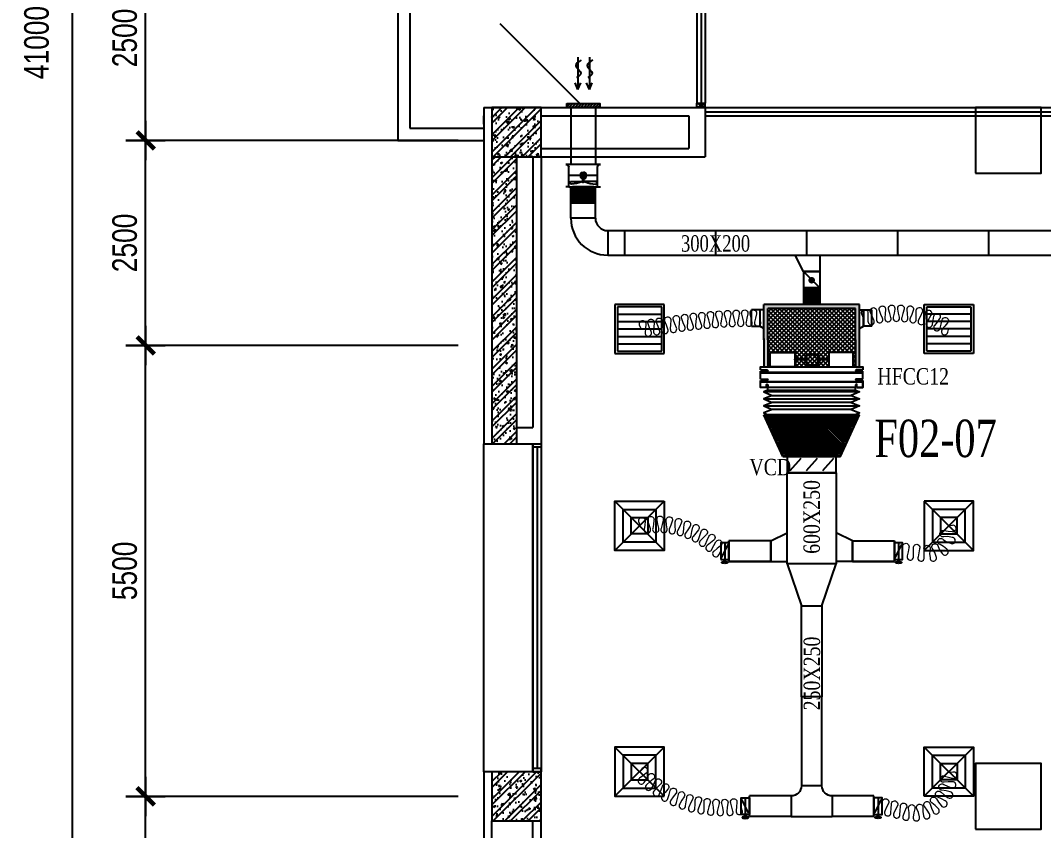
# Model space of a CAD drawing. Header units: metres. Extents: x 352651 to 1421851, y -87441 to -24441.
# Drawn here: x 452927 to 465407, y -65277 to -55397 of the extents above; entities that cross this region are included whole.
import ezdxf
from ezdxf.enums import TextEntityAlignment as Align

# ---------------------------------------------------------------- set-up
doc = ezdxf.new("R2010")
doc.units = ezdxf.units.M
doc.header["$LTSCALE"] = 300
doc.header["$MEASUREMENT"] = 0
doc.header["$PDMODE"] = 2
doc.layers.get('0').update_dxf_attribs({"linetype": 'CONTINUOUS'})
doc.layers.get('Defpoints').update_dxf_attribs({"linetype": 'CONTINUOUS'})
for name, color, linetype in [('100', 2, 'CONTINUOUS'), ('bat noi mem', 4, 'CONTINUOUS'), ('CUA', 8, 'CONTINUOUS'), ('CUAGIO', 2, 'CONTINUOUS'), ('DIM', 1, 'CONTINUOUS'), ('HATCH', 145, 'CONTINUOUS'), ('KT', 1, 'CONTINUOUS'), ('NOITHAT', 145, 'CONTINUOUS'), ('THAY', 9, 'CONTINUOUS'), ('thiet bi', 11, 'CONTINUOUS'), ('TUONG', 7, 'CONTINUOUS'), ('vach', 6, 'CONTINUOUS')]:
    doc.layers.add(name, color=color, linetype=linetype)
doc.layers.add('noi mem', color=5, linetype='BATTING', lineweight=0)
doc.styles.add('CHUKICHTHUOC', font='vnshx.shx', dxfattribs={"width": 0.8, "height": 300, "bigfont": '@extfont2.shx'})
doc.styles.add('PHU', font='vntimeh.shx', dxfattribs={"width": 0.8})
doc.styles.add('ROMANS', font='romans.shx', dxfattribs={"width": 0.75, "bigfont": 'romancvn.shx'})
doc.linetypes.add('BATTING', pattern='A,0.0001,-0.1,[134,ltypeshp.shx,S=0.1,R=0,X=-0.1,Y=0],-0.2,[134,ltypeshp.shx,S=0.1,R=180,X=0.1,Y=0],-0.1', length=0.4001)
doc.dimstyles.new('150', dxfattribs={"dimscale": 150, "dimtxt": 2, "dimasz": 0.1, "dimexe": 1, "dimexo": 0, "dimgap": 0.7, "dimtad": 1, "dimdec": 0, "dimzin": 0, "dimdsep": 46, "dimtxsty": 'CHUKICHTHUOC', "dimblk": 'ARR', "dimcen": 0, "dimdle": 1, "dimclrd": 3, "dimclre": 3, "dimclrt": 3, "dimadec": 0, "dimazin": 0, "dimtfac": 1, "dimtdec": 0, "dimtix": 1, "dimtmove": 2, "dimatfit": 3, "dimldrblk": 'ARR', "dimfxl": 1, "dimtolj": 1, "dimtzin": 0, "dimarcsym": 0})
pattern_1 = [(0, (1391.959, 225070.101), (6.25, -12.5), [0, -12.5])]

# ---------------------------------------------------------------- blocks, each defined once
blk = doc.blocks.new('SAD')
at = {"layer": 'CUAGIO', "color": 8}
for p, q in [((-300, -300), (300, 300)), ((300, -300), (-300, 300))]:
    blk.add_line(p, q, dxfattribs=at)
at = {"layer": 'CUAGIO'}
blk.add_lwpolyline([(300, -300), (300, 300), (-300, 300), (-300, -300)], close=True, dxfattribs=at)
at = {"layer": 'CUAGIO', "color": 8}
for points in [[(200, -200), (200, 200), (-200, 200), (-200, -200)], [(100, -100), (100, 100), (-100, 100), (-100, -100)]]:
    blk.add_lwpolyline(points, close=True, dxfattribs=at)
blk = doc.blocks.new('SAG')
at = {"layer": 'CUAGIO'}
for p, q in [((-300, 300), (-300, -300)), ((300, 300), (-300, 300)), ((300, -300), (300, 300)), ((-300, -300), (300, -300))]:
    blk.add_line(p, q, dxfattribs=at)
at = {"layer": 'CUAGIO', "color": 8}
for p, q in [((-270, 270), (-270, -270)), ((270, 270), (-270, 270)), ((-180, -270), (-180, 270)), ((-90, -270), (-90, 270)), ((0, -270), (0, 270)), ((90, -270), (90, 270)), ((180, -270), (180, 270)), ((270, -270), (270, 270)), ((-270, -270), (270, -270))]:
    blk.add_line(p, q, dxfattribs=at)
blk = doc.blocks.new('ARR')
at = {"color": 1}
for p, q in [((0, -16), (0, 16)), ((-16, 0), (16, 0))]:
    blk.add_line(p, q, dxfattribs=at)
at = {"color": 3, "const_width": 3.6}
blk.add_lwpolyline([(-7.07, -7.07), (7.07, 7.07)], dxfattribs=at)
blk = doc.blocks.new('*D16')
at = {"layer": 'Defpoints', "color": 0, "ltscale": 1.5, "transparency": 16777216}
for p in [(454454, -64860), (458265, -64860), (458265, -72860)]:
    blk.add_point(p, dxfattribs=at)
at = {"layer": 'DIM', "color": 3, "lineweight": -2, "ltscale": 1.5, "transparency": 16777216}
for p, q in [((458265, -64860), (454304, -64860)), ((454454, -72845), (454454, -64875)), ((458265, -72860), (454304, -72860))]:
    blk.add_line(p, q, dxfattribs=at)
at = {"layer": 'DIM', "color": 3, "lineweight": -2, "ltscale": 1.5, "transparency": 16777216, "xscale": 15, "yscale": 15, "zscale": 15}
for p, rotation in [((454454, -64860), 90), ((454454, -72860), 270)]:
    blk.add_blockref('ARR', p, dxfattribs=dict(at, rotation=rotation))
at = {"layer": 'DIM', "color": 3, "ltscale": 1.5, "transparency": 16777216, "insert": (454199, -68860), "char_height": 300, "attachment_point": 5, "rotation": 90, "style": 'CHUKICHTHUOC'}
blk.add_mtext('\\A1;8000', dxfattribs=at)
blk = doc.blocks.new('*D18')
at = {"layer": 'Defpoints', "color": 0, "ltscale": 1.5, "transparency": 16777216}
for p in [(453561, -34860), (458265, -34860), (458265, -75860)]:
    blk.add_point(p, dxfattribs=at)
at = {"layer": 'DIM', "color": 3, "lineweight": -2, "ltscale": 1.5, "transparency": 16777216}
for p, q in [((458265, -34860), (453411, -34860)), ((453561, -75845), (453561, -34875)), ((458265, -75860), (453411, -75860))]:
    blk.add_line(p, q, dxfattribs=at)
at = {"layer": 'DIM', "color": 3, "lineweight": -2, "ltscale": 1.5, "transparency": 16777216, "xscale": 15, "yscale": 15, "zscale": 15}
for p, rotation in [((453561, -34860), 90), ((453561, -75860), 270)]:
    blk.add_blockref('ARR', p, dxfattribs=dict(at, rotation=rotation))
at = {"layer": 'DIM', "color": 3, "ltscale": 1.5, "transparency": 16777216, "insert": (453124, -55666), "char_height": 300, "attachment_point": 5, "rotation": 90, "style": 'CHUKICHTHUOC'}
blk.add_mtext('\\A1;41000', dxfattribs=at)
blk = doc.blocks.new('*D30')
at = {"layer": 'Defpoints', "color": 0, "ltscale": 1.5, "transparency": 16777216}
for p in [(454454, -54360), (458265, -54360), (458265, -56860)]:
    blk.add_point(p, dxfattribs=at)
at = {"layer": 'DIM', "color": 3, "lineweight": -2, "ltscale": 1.5, "transparency": 16777216}
for p, q in [((458265, -54360), (454304, -54360)), ((454454, -56845), (454454, -54375)), ((458265, -56860), (454304, -56860))]:
    blk.add_line(p, q, dxfattribs=at)
at = {"layer": 'DIM', "color": 3, "lineweight": -2, "ltscale": 1.5, "transparency": 16777216, "xscale": 15, "yscale": 15, "zscale": 15}
for p, rotation in [((454454, -54360), 90), ((454454, -56860), 270)]:
    blk.add_blockref('ARR', p, dxfattribs=dict(at, rotation=rotation))
at = {"layer": 'DIM', "color": 3, "ltscale": 1.5, "transparency": 16777216, "insert": (454199, -55610), "char_height": 300, "attachment_point": 5, "rotation": 90, "style": 'CHUKICHTHUOC'}
blk.add_mtext('\\A1;2500', dxfattribs=at)
blk = doc.blocks.new('*D34')
at = {"layer": 'Defpoints', "color": 0, "ltscale": 1.5, "transparency": 16777216}
for p in [(454454, -59360), (458265, -59360), (458265, -64860)]:
    blk.add_point(p, dxfattribs=at)
at = {"layer": 'DIM', "color": 3, "lineweight": -2, "ltscale": 1.5, "transparency": 16777216}
for p, q in [((458265, -59360), (454304, -59360)), ((454454, -64845), (454454, -59375)), ((458265, -64860), (454304, -64860))]:
    blk.add_line(p, q, dxfattribs=at)
at = {"layer": 'DIM', "color": 3, "lineweight": -2, "ltscale": 1.5, "transparency": 16777216, "xscale": 15, "yscale": 15, "zscale": 15}
for p, rotation in [((454454, -59360), 90), ((454454, -64860), 270)]:
    blk.add_blockref('ARR', p, dxfattribs=dict(at, rotation=rotation))
at = {"layer": 'DIM', "color": 3, "ltscale": 1.5, "transparency": 16777216, "insert": (454199, -62110), "char_height": 300, "attachment_point": 5, "rotation": 90, "style": 'CHUKICHTHUOC'}
blk.add_mtext('\\A1;5500', dxfattribs=at)
blk = doc.blocks.new('*D35')
at = {"layer": 'Defpoints', "color": 0, "ltscale": 1.5, "transparency": 16777216}
for p in [(454454, -56860), (458265, -56860), (458265, -59360)]:
    blk.add_point(p, dxfattribs=at)
at = {"layer": 'DIM', "color": 3, "lineweight": -2, "ltscale": 1.5, "transparency": 16777216}
for p, q in [((458265, -56860), (454304, -56860)), ((454454, -59345), (454454, -56875)), ((458265, -59360), (454304, -59360))]:
    blk.add_line(p, q, dxfattribs=at)
at = {"layer": 'DIM', "color": 3, "lineweight": -2, "ltscale": 1.5, "transparency": 16777216, "xscale": 15, "yscale": 15, "zscale": 15}
for p, rotation in [((454454, -56860), 90), ((454454, -59360), 270)]:
    blk.add_blockref('ARR', p, dxfattribs=dict(at, rotation=rotation))
at = {"layer": 'DIM', "color": 3, "ltscale": 1.5, "transparency": 16777216, "insert": (454199, -58110), "char_height": 300, "attachment_point": 5, "rotation": 90, "style": 'CHUKICHTHUOC'}
blk.add_mtext('\\A1;2500', dxfattribs=at)
blk = doc.blocks.new('cot1')
at = {"layer": 'vach'}
blk.add_lwpolyline([(-400, -400), (400, -400), (400, 400), (-400, 400)], close=True, dxfattribs=at)
blk = doc.blocks.new('Quat thong gio 2')
at = {"layer": 'CUAGIO', "color": 2}
for p, q in [((604439, -54339), (604439, -54304)), ((604439, -54689), (604439, -54339)), ((604439, -54339), (604676, -54339)), ((604504, -54352), (604504, -54499)), ((604574, -54339), (604574, -54478)), ((604576, -54339), (604576, -54478)), ((604711, -54304), (604711, -54724)), ((604711, -54304), (604711, -54304)), ((604493, -54499), (604493, -54511)), ((604493, -54499), (604512, -54499)), ((604493, -54523), (604493, -54511)), ((604493, -54523), (604512, -54523)), ((604504, -54486), (604497, -54486)), ((604504, -54536), (604497, -54536)), ((604500, -54486), (604500, -54499)), ((604500, -54536), (604500, -54523)), ((604504, -54670), (604504, -54523)), ((604512, -54499), (604512, -54511)), ((604512, -54506), (604535, -54506)), ((604512, -54523), (604512, -54511)), ((604512, -54516), (604535, -54516)), ((604535, -54494), (604551, -54479)), ((604535, -54494), (604535, -54511)), ((604535, -54528), (604535, -54511)), ((604535, -54528), (604551, -54543)), ((604551, -54479), (604551, -54511)), ((604551, -54479), (604598, -54479)), ((604551, -54543), (604551, -54511)), ((604575, -54543), (604575, -54479)), ((604598, -54479), (604598, -54543)), ((604613, -54494), (604613, -54511)), ((604613, -54528), (604613, -54511)), ((604551, -54543), (604598, -54543)), ((604574, -54543), (604574, -54689)), ((604576, -54543), (604576, -54689)), ((604439, -54689), (604676, -54689)), ((604439, -54689), (604439, -54724)), ((604711, -54724), (604711, -54724))]:
    blk.add_line(p, q, dxfattribs=at)
at = {"layer": 'CUAGIO', "color": 2, "const_width": 1}
for points in [[(604439, -54304), (604439, -54339)], [(604439, -54724), (604439, -54689)]]:
    blk.add_lwpolyline(points, dxfattribs=at)
for points in [[(604711, -54304), (604711, -54304, -0.414214), (604676, -54339), (604439, -54339)], [(604711, -54724), (604711, -54724, 0.414214), (604676, -54689), (604439, -54689)]]:
    blk.add_lwpolyline(points, format="xyb", dxfattribs=at)
at = {"layer": 'CUAGIO', "color": 2}
for points in [[(604497, -54486, -0.067078), (604469, -54367, -0.673836), (604504, -54352)], [(604497, -54536, 0.067078), (604469, -54655, 0.673836), (604504, -54670)]]:
    blk.add_lwpolyline(points, format="xyb", dxfattribs=at)
for centre, radius, start, end in [((604676, -54304), 35, 270, 0), ((604575, -54478), 1.5, 213.5573, 326.4427), ((604598, -54494), 15, 0, 90), ((604598, -54528), 15, 270, 0), ((604575, -54544), 1.5, 33.5573, 146.4427), ((604676, -54724), 35, 0, 90)]:
    blk.add_arc(centre, radius, start, end, dxfattribs=at)
blk = doc.blocks.new('1-van gio D200')
at = {"layer": 'CUAGIO'}
h = blk.add_hatch(dxfattribs=at)
h.set_pattern_fill('ANSI31', color=256, scale=100, style=0)
edge = h.paths.add_edge_path()
edge.add_ellipse((486127, -58494), major_axis=(-38.1, 0), ratio=0.310482, start_angle=0, end_angle=360, ccw=False)
for p, q in [((486167, -58437), (486087, -58277)), ((486127, -58257), (486127, -58494))]:
    blk.add_line(p, q, dxfattribs=at)
at = {"layer": 'CUAGIO', "const_width": 3}
for points in [[(486127, -58457), (486177, -58457), (486177, -58257), (486077, -58257), (486077, -58457), (486127, -58457)], [(486167, -58437), (486087, -58277)], [(486127, -58257), (486127, -58494)]]:
    blk.add_lwpolyline(points, dxfattribs=at)
at = {"layer": 'CUAGIO'}
blk.add_lwpolyline([(486177, -58457), (486077, -58457), (486077, -58257), (486177, -58257)], close=True, dxfattribs=at)
at = {"layer": 'CUAGIO', "const_width": 5.35}
blk.add_lwpolyline([(486131, -58357, -1), (486123, -58357, -1)], format="xyb", close=True, dxfattribs=at)
at = {"layer": 'CUAGIO', "extrusion": (0, 0, -1)}
blk.add_ellipse((486127, -58494), major_axis=(-38.1, 0), ratio=0.310482, start_param=-1.570796, end_param=4.712389, dxfattribs=at)
blk = doc.blocks.new('bac noi mem')
at = {"layer": 'bat noi mem'}
for p, q in [((493887, -64673), (493867, -64693)), ((494067, -64693), (493867, -64693)), ((493867, -64693), (493887, -64713)), ((493887, -64713), (493867, -64733)), ((494067, -64733), (493867, -64733)), ((493867, -64733), (493887, -64753)), ((493887, -64753), (493867, -64773)), ((494047, -64673), (493887, -64673)), ((494047, -64713), (493887, -64713)), ((494047, -64753), (493887, -64753)), ((494047, -64673), (494067, -64693)), ((494067, -64693), (494047, -64713)), ((494047, -64713), (494067, -64733)), ((494067, -64733), (494047, -64753)), ((494047, -64753), (494067, -64773)), ((494067, -64773), (493867, -64773)), ((493867, -64773), (493887, -64793)), ((493887, -64793), (493867, -64813)), ((494067, -64813), (493867, -64813)), ((493867, -64813), (493887, -64833)), ((493887, -64833), (493867, -64853)), ((494067, -64853), (493867, -64853)), ((493867, -64853), (493887, -64873)), ((494047, -64793), (493887, -64793)), ((494047, -64833), (493887, -64833)), ((494047, -64873), (493887, -64873)), ((494067, -64773), (494047, -64793)), ((494047, -64793), (494067, -64813)), ((494067, -64813), (494047, -64833)), ((494047, -64833), (494067, -64853)), ((494067, -64853), (494047, -64873))]:
    blk.add_line(p, q, dxfattribs=at)

msp = doc.modelspace()

# ---------------------------------------------------------------- hatches: boundary and pattern name
at = {"layer": 'CUAGIO'}
h = msp.add_hatch(dxfattribs=at)
h.set_pattern_fill('ANSI31', color=256, scale=200, style=0)
h.set_pattern_definition([(45, (-24572.43, -384.07), (-17.6776695, 17.6776695), [])])
h.paths.add_polyline_path([(459592.4, -56409.6), (459592.4, -56459.6), (459992.4, -56459.6), (459992.4, -56409.6)])
h = msp.add_hatch(dxfattribs=at)
h.set_pattern_fill('DOTS', color=2, scale=200, style=0)
h.set_pattern_definition([(0, (-88515.349, -116345.01), (6.25, -12.5), [0, -12.5])])
h.paths.add_polyline_path([(463161.9, -59619.5), (463111.9, -59619.5), (463111.9, -58909.5), (462044.9, -58909.5), (462044.9, -59292.2), (462044.9, -59619.5), (461994.9, -59619.5), (461994.9, -59277.2), (461994.9, -58859.5), (463161.9, -58859.5)])
at = {"layer": 'CUAGIO', "ltscale": 1.5}
h = msp.add_hatch(dxfattribs=at)
h.set_pattern_fill('ANSI37', color=9, scale=300, angle=180, style=0)
h.set_pattern_definition([(225, (924556.85, -105769.165), (26.5165043, -26.5165043), []), (315, (924556.85, -105769.165), (26.5165043, 26.5165043), [])])
h.paths.add_polyline_path([(462044.9, -58909.5), (462044.9, -59619.5), (462071, -59619.5), (462071, -59444.5), (462371, -59444.5), (462371, -59527.5), (462476.2, -59527.5), (462476.2, -59511.8), (462486.8, -59511.8), (462486.8, -59552.2), (462476.2, -59552.2), (462476.2, -59536.6), (462371, -59536.6), (462371, -59619.5), (462499.9, -59619.5), (462499.9, -59597.4, 0.3246808), (462503.1, -59595.1), (462503.1, -59593, -0.5097977), (462499.9, -59597.4), (462499.9, -59619.5), (462642.6, -59619.5), (462642.6, -59597.4, -0.5097977), (462639.3, -59593), (462639.3, -59471.1, -1), (462645.8, -59469, 0.7258824), (462639.3, -59469), (462639.3, -59595.1, 0.3246808), (462642.6, -59597.4), (462642.6, -59619.5), (462785.9, -59619.5), (462785.9, -59536.6), (462666.2, -59536.6), (462666.2, -59552.2), (462655.7, -59552.2), (462655.7, -59511.8), (462666.2, -59511.8), (462666.2, -59527.5), (462785.9, -59527.5), (462785.9, -59444.5), (463085.9, -59444.5), (463085.9, -59619.5), (463111.9, -59619.5), (463111.9, -59277.2), (463111.9, -58909.5)])
at = {"layer": 'CUAGIO'}
h = msp.add_hatch(dxfattribs=at)
h.set_pattern_fill('DOTS', color=256, scale=200, style=0)
h.set_pattern_definition(pattern_1)
h.paths.add_polyline_path([(462044.9, -60205), (461994.9, -60205), (462228.4, -60715), (462278.4, -60715)])
h = msp.add_hatch(dxfattribs=at)
h.set_pattern_fill('ANSI31', color=256, scale=150, style=0)
h.set_pattern_definition([(315, (-178200, -123719.1), (-13.25825215, -13.25825215), [])])
h.paths.add_polyline_path([(462878.4, -60715), (462278.4, -60715), (462044.9, -60205), (463111.9, -60205)])
h = msp.add_hatch(dxfattribs=at)
h.set_pattern_fill('DOTS', color=256, scale=200, style=0)
h.set_pattern_definition(pattern_1)
h.paths.add_polyline_path([(462878.4, -60715), (462928.4, -60715), (463161.9, -60205), (463111.9, -60205)])
at = {"layer": 'HATCH', "linetype": 'Continuous'}
h = msp.add_hatch(dxfattribs=at)
h.set_pattern_fill('AR-CONC,_O', color=256, scale=30)
h.set_pattern_definition([(50, (-93316.57, -347750.56), (215.178055, -18.82564), [22.5, -247.5]), (355, (-93316.57, -347750.56), (-41.6254, 225.65764), [18, -198]), (100.4514, (-93298.64, -347752.12), (173.552815, 206.83186), [19.12206, -210.34263]), (46.1842, (-93316.57, -347690.56), (320.17231, -49.6557), [33.75, -371.25]), (96.6356, (-93289.9, -347694.7), (280.39881, 292.23536), [28.68309, -315.5139]), (351.1842, (-93316.57, -347690.56), (280.39858, 292.23558), [27, -297]), (21, (-93286.57, -347705.56), (179.072116, -120.785667), [22.5, -247.5]), (326, (-93286.57, -347705.56), (72.9946, 217.54501), [18, -198]), (71.4514, (-93271.65, -347715.62), (252.06679, 96.75915), [19.12206, -210.34263]), (37.5, (-93316.575, -347750.556), (3.647957, 99.868156), [0, -195.6, 0, -201, 0, -198.75]), (7.5, (-93316.57, -347750.56), (78.920861, 118.323514), [0, -114.6, 0, -191.1, 0, -75.75]), (327.5, (-93383.475, -347750.556), (160.146731, -6.766462), [0, -75, 0, -234, 0, -310.5]), (317.5, (-93413.47, -347750.56), (174.95585, 30.031495), [0, -97.5, 0, -155.4, 0, -220.5])])
h.paths.add_polyline_path([(458978.4, -56859.6), (458978.4, -56459.6), (458678.4, -56459.6), (458678.4, -56859.6)])
h.paths.add_polyline_path([(459278.4, -56859.6), (459278.4, -56459.6), (458978.4, -56459.6), (458978.4, -56859.6)])
h.paths.add_polyline_path([(458978.4, -56859.6), (458978.4, -57059.6), (459278.4, -57059.6), (459278.4, -56859.6)])
h.paths.add_polyline_path([(458978.4, -57059.6), (458978.4, -56859.6), (458678.4, -56859.6), (458678.4, -57059.6)])
h = msp.add_hatch(dxfattribs=at)
h.set_pattern_fill('AR-CONC,_O', color=256, scale=30)
h.set_pattern_definition([(50, (-93316.57, -347750.56), (215.178055, -18.82564), [22.5, -247.5]), (355, (-93316.57, -347750.56), (-41.6254, 225.65764), [18, -198]), (100.4514, (-93298.64, -347752.12), (173.552815, 206.83186), [19.12206, -210.34263]), (46.1842, (-93316.57, -347690.56), (320.17231, -49.6557), [33.75, -371.25]), (96.6356, (-93289.9, -347694.7), (280.39881, 292.23536), [28.68309, -315.5139]), (351.1842, (-93316.57, -347690.56), (280.39858, 292.23558), [27, -297]), (21, (-93286.57, -347705.56), (179.072116, -120.785667), [22.5, -247.5]), (326, (-93286.57, -347705.56), (72.9946, 217.54501), [18, -198]), (71.4514, (-93271.65, -347715.62), (252.06679, 96.75915), [19.12206, -210.34263]), (37.5, (-93316.575, -347750.556), (3.647957, 99.868156), [0, -195.6, 0, -201, 0, -198.75]), (7.5, (-93316.57, -347750.56), (78.920861, 118.323514), [0, -114.6, 0, -191.1, 0, -75.75]), (327.5, (-93383.475, -347750.556), (160.146731, -6.766462), [0, -75, 0, -234, 0, -310.5]), (317.5, (-93413.47, -347750.56), (174.95585, 30.031495), [0, -97.5, 0, -155.4, 0, -220.5])])
h.paths.add_polyline_path([(458978.4, -59359.6), (458678.4, -59359.6), (458678.4, -60559.6), (458978.4, -60559.6)])
h.paths.add_polyline_path([(458978.4, -57059.6), (458678.4, -57059.6), (458678.4, -59359.6), (458978.4, -59359.6)])
h.paths.add_polyline_path([(458544.9, -57321.5), (459312, -57321.5), (459312, -57771.5), (458544.9, -57771.5)], flags=9)
at = {"layer": 'NOITHAT', "linetype": 'Continuous'}
h = msp.add_hatch(dxfattribs=at)
h.set_pattern_fill('ANSI32,_O', color=256, scale=400)
h.set_pattern_definition([(45, (89081.04, -369750.56), (-106.066017, 106.066017), []), (45, (89151.75, -369750.56), (-106.066017, 106.066017), [])])
h.paths.add_polyline_path([(458978.4, -56859.6), (458978.4, -56459.6), (458678.4, -56459.6), (458678.4, -56859.6)])
h.paths.add_polyline_path([(459278.4, -56859.6), (459278.4, -56459.6), (458978.4, -56459.6), (458978.4, -56859.6)])
h.paths.add_polyline_path([(458978.4, -56859.6), (458978.4, -57059.6), (459278.4, -57059.6), (459278.4, -56859.6)])
h.paths.add_polyline_path([(458978.4, -57059.6), (458978.4, -56859.6), (458678.4, -56859.6), (458678.4, -57059.6)])
h = msp.add_hatch(dxfattribs=at)
h.set_pattern_fill('ANSI32,_O', color=256, scale=400)
h.set_pattern_definition([(45, (-93316.57, -347750.56), (-106.066017, 106.066017), []), (45, (-93245.86, -347750.56), (-106.066017, 106.066017), [])])
h.paths.add_polyline_path([(458978.4, -59359.6), (458678.4, -59359.6), (458678.4, -60559.6), (458978.4, -60559.6)])
h.paths.add_polyline_path([(458978.4, -57059.6), (458678.4, -57059.6), (458678.4, -59359.6), (458978.4, -59359.6)])
h.paths.add_polyline_path([(458544.9, -57321.5), (459312, -57321.5), (459312, -57771.5), (458544.9, -57771.5)], flags=9)
h = msp.add_hatch(dxfattribs=at)
h.set_pattern_fill('ANSI32,_O', color=256, scale=400)
h.set_pattern_definition([(45, (89081.04, -377850.56), (-106.066017, 106.066017), []), (45, (89151.75, -377850.56), (-106.066017, 106.066017), [])])
h.paths.add_polyline_path([(458978.4, -64959.6), (458978.4, -64559.6), (458678.4, -64559.6), (458678.4, -64959.6)])
h.paths.add_polyline_path([(459278.4, -64959.6), (459278.4, -64559.6), (458978.4, -64559.6), (458978.4, -64959.6)])
h.paths.add_polyline_path([(458978.4, -64959.6), (458978.4, -65159.6), (459278.4, -65159.6), (459278.4, -64959.6)])
h.paths.add_polyline_path([(458978.4, -65159.6), (458978.4, -64959.6), (458678.4, -64959.6), (458678.4, -65159.6)])
h = msp.add_hatch(dxfattribs=at)
h.set_pattern_fill('AR-CONC,_O', color=256, scale=30)
h.set_pattern_definition([(50, (89081.04, -377850.56), (215.178055, -18.82564), [22.5, -247.5]), (355, (89081.04, -377850.56), (-41.6254, 225.65764), [18, -198]), (100.4514, (89098.97, -377852.12), (173.552815, 206.83186), [19.12206, -210.34263]), (46.1842, (89081.04, -377790.56), (320.17231, -49.6557), [33.75, -371.25]), (96.6356, (89107.72, -377794.7), (280.39881, 292.23536), [28.68309, -315.5139]), (351.1842, (89081.04, -377790.56), (280.39858, 292.23558), [27, -297]), (21, (89111.04, -377805.56), (179.072116, -120.78567), [22.5, -247.5]), (326, (89111.04, -377805.56), (72.9946, 217.54501), [18, -198]), (71.4514, (89125.96, -377815.62), (252.06679, 96.75915), [19.12206, -210.34263]), (37.5, (89081.04, -377850.556), (3.647957, 99.868156), [0, -195.6, 0, -201, 0, -198.75]), (7.5, (89081.04, -377850.56), (78.920861, 118.323514), [0, -114.6, 0, -191.1, 0, -75.75]), (327.5, (89014.14, -377850.556), (160.146731, -6.766462), [0, -75, 0, -234, 0, -310.5]), (317.5, (88984.14, -377850.56), (174.95585, 30.031495), [0, -97.5, 0, -155.4, 0, -220.5])])
h.paths.add_polyline_path([(458978.4, -64959.6), (458978.4, -64559.6), (458678.4, -64559.6), (458678.4, -64959.6)])
h.paths.add_polyline_path([(459278.4, -64959.6), (459278.4, -64559.6), (458978.4, -64559.6), (458978.4, -64959.6)])
h.paths.add_polyline_path([(458978.4, -64959.6), (458978.4, -65159.6), (459278.4, -65159.6), (459278.4, -64959.6)])
h.paths.add_polyline_path([(458978.4, -65159.6), (458978.4, -64959.6), (458678.4, -64959.6), (458678.4, -65159.6)])

# ---------------------------------------------------------------- linework, layer by layer
at = {"layer": '100', "color": 3}
msp.add_line((458774.5, -55433.7), (459750.4, -56409.6), dxfattribs=at)
at = {"layer": 'bat noi mem'}
for p, q in [((459660.8, -57424.7), (459640.8, -57444.7)), ((459940.4, -57444.7), (459640.8, -57444.7)), ((459640.8, -57444.7), (459660.8, -57464.7)), ((459660.8, -57464.7), (459640.8, -57484.7)), ((459940.4, -57484.7), (459640.8, -57484.7)), ((459640.8, -57484.7), (459660.8, -57504.7)), ((459660.8, -57504.7), (459640.8, -57524.7)), ((459940.4, -57524.7), (459640.8, -57524.7)), ((459640.8, -57524.7), (459660.8, -57544.7)), ((459920.4, -57424.7), (459660.8, -57424.7)), ((459920.4, -57464.7), (459660.8, -57464.7)), ((459920.4, -57504.7), (459660.8, -57504.7)), ((459920.4, -57424.7), (459940.4, -57444.7)), ((459940.4, -57444.7), (459920.4, -57464.7)), ((459920.4, -57464.7), (459940.4, -57484.7)), ((459940.4, -57484.7), (459920.4, -57504.7)), ((459920.4, -57504.7), (459940.4, -57524.7)), ((459940.4, -57524.7), (459920.4, -57544.7)), ((459660.8, -57544.7), (459640.8, -57564.7)), ((459940.4, -57564.7), (459640.8, -57564.7)), ((459640.8, -57564.7), (459660.8, -57584.7)), ((459660.8, -57584.7), (459640.8, -57604.7)), ((459940.4, -57604.7), (459640.8, -57604.7)), ((459640.8, -57604.7), (459660.8, -57624.7)), ((459940.4, -57624.7), (459640.8, -57624.7)), ((459920.4, -57544.7), (459660.8, -57544.7)), ((459920.4, -57584.7), (459660.8, -57584.7)), ((459920.4, -57544.7), (459940.4, -57564.7)), ((459940.4, -57564.7), (459920.4, -57584.7)), ((459920.4, -57584.7), (459940.4, -57604.7)), ((459940.4, -57604.7), (459920.4, -57624.7)), ((463161.9, -59926.5), (461994.9, -59926.5)), ((461994.9, -60012.2), (463161.9, -60012.2)), ((462094.9, -59969.3), (463061.9, -59969.3)), ((461994.9, -60097.9), (463161.9, -60097.9)), ((463061.9, -60055), (462094.9, -60055)), ((463061.9, -60140.7), (462094.9, -60140.7)), ((462044.9, -60205), (463111.9, -60205)), ((463111.9, -60205), (462044.9, -60205))]:
    msp.add_line(p, q, dxfattribs=at)
for points in [[(462044.9, -59905), (461994.9, -59926.5), (462094.9, -59969.3), (461994.9, -60012.2), (462094.9, -60055), (461994.9, -60097.9), (462094.9, -60140.7), (461994.9, -60183.6), (462044.9, -60205)], [(463111.9, -59905), (463161.9, -59926.5), (463061.9, -59969.3), (463161.9, -60012.2), (463061.9, -60055), (463161.9, -60097.9), (463061.9, -60140.7), (463161.9, -60183.6), (463111.9, -60205)]]:
    msp.add_lwpolyline(points, dxfattribs=at)
at = {"layer": 'CUA', "linetype": 'Continuous'}
for p, q in [((461278.4, -49212.3), (461278.4, -56406.8)), ((461178.4, -49312.3), (461178.4, -56406.8)), ((461228.4, -49312.3), (461228.4, -56406.8)), ((461278.4, -56459.6), (470078.4, -56459.6)), ((461278.4, -56509.6), (470078.4, -56509.6)), ((461278.4, -56559.6), (470078.4, -56559.6)), ((459178.4, -64559.6), (459178.4, -60559.6)), ((459178.4, -60559.6), (459178.4, -64559.6)), ((459228.4, -60599.6), (459228.4, -64519.6)), ((459278.4, -60559.6), (459278.4, -64559.6))]:
    msp.add_line(p, q, dxfattribs=at)
at = {"layer": 'CUA'}
for p, q in [((461178.4, -56406.8), (461278, -56406.8)), ((461278, -56459.6), (461178.4, -56406.8)), ((461178.4, -56459.6), (461278, -56406.8)), ((461178.4, -56459.6), (461178.4, -56406.8)), ((461278, -56459.6), (461278, -56406.8)), ((461278, -56459.6), (461178.4, -56459.6))]:
    msp.add_line(p, q, dxfattribs=at)
at = {"layer": 'CUA', "linetype": 'Continuous'}
for points in [[(459278.4, -60559.6), (459278.4, -60599.6), (459178.4, -60599.6), (459178.4, -60559.6)], [(459278.4, -64559.6), (459278.4, -64519.6), (459178.4, -64519.6), (459178.4, -64559.6)]]:
    msp.add_lwpolyline(points, close=True, dxfattribs=at)
at = {"layer": 'CUAGIO', "color": 6, "ltscale": 100}
for p, q in [((459727.8, -55845), (459727.8, -56240)), ((459867.8, -55845), (459867.8, -56240)), ((459727.8, -56240), (459693.1, -56158.6)), ((459727.8, -56240), (459762.6, -56158.6)), ((459867.8, -56240), (459833.1, -56158.6)), ((459867.8, -56240), (459902.6, -56158.6))]:
    msp.add_line(p, q, dxfattribs=at)
at = {"layer": 'CUAGIO'}
for p, q in [((459642.4, -56461.8), (459642.4, -56522.6)), ((459642.4, -56522.6), (459642.4, -57152.7)), ((459942.4, -56461.8), (459942.4, -56522.6)), ((459942.4, -56522.6), (459942.4, -57152.7)), ((459640.4, -57809.6), (459640.4, -57424.7)), ((459940.4, -57809.6), (459940.4, -57424.7)), ((459940.4, -57809.6), (459640.4, -57809.6)), ((460090.4, -57959.6), (471396.1, -57959.6)), ((460090.4, -57959.6), (460090.4, -58259.6)), ((460296.1, -57959.6), (460296.1, -58259.6)), ((461406.1, -57959.6), (461406.1, -58259.6)), ((462516.1, -57959.6), (462516.1, -58259.6)), ((463626.1, -57959.6), (463626.1, -58259.6)), ((464736.1, -57959.6), (464736.1, -58259.6)), ((460090.4, -58259.6), (471396.1, -58259.6)), ((462478.4, -58459.6), (462378.4, -58259.6)), ((462678.4, -58259.6), (462678.4, -58859.5)), ((462678.4, -58259.6), (462678.4, -58459.6)), ((462678.4, -58459.6), (462478.4, -58459.6)), ((462678.4, -58659.5), (462478.4, -58459.6)), ((462478.4, -58459.6), (462678.4, -58459.6)), ((462478.4, -58459.6), (462478.4, -58859.5)), ((462478.4, -58659.5), (462678.4, -58659.5)), ((462678.4, -58659.5), (462478.4, -58659.5)), ((461994.9, -59292.2), (461994.9, -58859.5)), ((461845.2, -59126.6), (461845.2, -58926.6)), ((461944.9, -58926.6), (461845.2, -58926.6)), ((461944.9, -58926.6), (461944.9, -59126.6)), ((461944.9, -58926.6), (461944.9, -59126.6)), ((461944.9, -58926.6), (461944.9, -59126.6)), ((462044.9, -59292.2), (462044.9, -58909.5)), ((463111.9, -59292.2), (463111.9, -58911.3)), ((463211.9, -59126.6), (463211.9, -58926.6)), ((463211.9, -58926.6), (463211.9, -59126.6)), ((463211.9, -58926.6), (463211.9, -59126.6)), ((463211.9, -58926.6), (463311.6, -58926.6)), ((463311.6, -59126.6), (463311.6, -58926.6)), ((461994.9, -59277.2), (461994.9, -59619.5)), ((462044.9, -59277.2), (462044.9, -59619.5)), ((463111.9, -59292.2), (463111.9, -59619.5)), ((463161.9, -60205), (461994.9, -60205)), ((462228.4, -60715), (461994.9, -60205)), ((461994.9, -60205), (463161.9, -60205)), ((462044.9, -60205), (463111.9, -60205)), ((463111.9, -60205), (462044.9, -60205)), ((462278.4, -60715), (462044.9, -60205)), ((462878.4, -60715), (463111.9, -60205)), ((462928.4, -60715), (463161.9, -60205)), ((462278.4, -60715), (462228.4, -60715)), ((462228.4, -60715), (462928.4, -60715)), ((462278.4, -60715), (462228.4, -60715)), ((462445.4, -60740.7), (462311.5, -60889.3)), ((462645.4, -60740.7), (462511.5, -60889.3)), ((462845.4, -60740.7), (462711.5, -60889.3)), ((462878.4, -60715), (462928.4, -60715)), ((462878.4, -60715), (462928.4, -60715)), ((462878.4, -60915), (462278.4, -60915)), ((462078.4, -61745.1), (462278.4, -61645.1)), ((463078.4, -61745.1), (462878.4, -61645.1)), ((462078.4, -61745.1), (461568.4, -61745.1)), ((461568.4, -61745.1), (461568.4, -61995.1)), ((461568.4, -61995.1), (461568.4, -61745.1)), ((462078.4, -61995.1), (462078.4, -61745.1)), ((462078.4, -61995.1), (462078.4, -61745.1)), ((462078.4, -61745.1), (462078.4, -61995.1)), ((462078.4, -61745.1), (462078.4, -61995.1)), ((463078.4, -61995.1), (463078.4, -61745.1)), ((463078.4, -61995.1), (463078.4, -61745.1)), ((463078.4, -61745.1), (463078.4, -61995.1)), ((463078.4, -61745.1), (463588.4, -61745.1)), ((463078.4, -61745.1), (463078.4, -61995.1)), ((463588.4, -61745.1), (463588.4, -61995.1)), ((463588.4, -61995.1), (463588.4, -61745.1)), ((461568.4, -61995.1), (462278.4, -61995.1)), ((462078.4, -61995.1), (461568.4, -61995.1)), ((463588.4, -61995.1), (462878.4, -61995.1)), ((463078.4, -61995.1), (463588.4, -61995.1)), ((462453.4, -63645), (462453.4, -62535)), ((462703.4, -62535), (462703.4, -63645)), ((462703.4, -63645), (462453.4, -63645)), ((461818.4, -65105), (461818.4, -64855)), ((463338.4, -65105), (463338.4, -64855))]:
    msp.add_line(p, q, dxfattribs=at)
at = {"layer": 'CUAGIO', "color": 2}
for p, q in [((462478.4, -58459.6), (462678.4, -58459.6)), ((463161.9, -58859.5), (461994.9, -58859.5)), ((463161.9, -59619.5), (463161.9, -58859.5)), ((463111.9, -58909.5), (462044.9, -58909.5)), ((463111.9, -59619.5), (463111.9, -58909.5)), ((462278.4, -62025), (462278.4, -60915)), ((462878.4, -60915), (462878.4, -62025)), ((462878.4, -62025), (462278.4, -62025)), ((462278.4, -62025), (462453.4, -62535)), ((462703.4, -62535), (462878.4, -62025)), ((462453.4, -62535), (462703.4, -62535)), ((462703.4, -64730), (462453.4, -64730)), ((462328.4, -64855), (462328.4, -65105)), ((462828.4, -64855), (462828.4, -65105))]:
    msp.add_line(p, q, dxfattribs=at)
at = {"layer": 'CUAGIO', "ltscale": 1.5}
msp.add_line((462328.4, -65105), (462828.4, -65105), dxfattribs=at)
at = {"layer": 'CUAGIO'}
for points in [[(459592.4, -56409.6), (459992.4, -56409.6), (459992.4, -56459.6), (459592.4, -56459.6)], [(462278.4, -60915), (462878.4, -60915), (462878.4, -60715), (462278.4, -60715)]]:
    msp.add_lwpolyline(points, close=True, dxfattribs=at)
for points, const_width in [([(462598.4, -58565.1, 1), (462558.4, -58565.1, 1)], 40), ([(462373.4, -60815, -1), (462383.4, -60815, -1)], 10), ([(462573.4, -60815, -1), (462583.4, -60815, -1)], 10), ([(462773.4, -60815, -1), (462783.4, -60815, -1)], 10)]:
    msp.add_lwpolyline(points, format="xyb", close=True, dxfattribs=dict(at, const_width=const_width))
for points in [[(461994.9, -58926.6), (461944.9, -58926.6)], [(463161.9, -58926.6), (463211.9, -58926.6)], [(461845.2, -59126.6), (461944.9, -59126.6)], [(461994.9, -59151.8), (461944.9, -59126.6)], [(463161.9, -59151.8), (463211.9, -59126.6)], [(463311.6, -59126.6), (463211.9, -59126.6)]]:
    msp.add_lwpolyline(points, dxfattribs=at)
at = {"layer": 'CUAGIO', "color": 2}
msp.add_lwpolyline([(463338.4, -64855), (462828.4, -64855, -0.4142136), (462703.4, -64730), (462703.4, -63645), (462453.4, -63645), (462453.4, -64730, -0.4142136), (462328.4, -64855), (461818.4, -64855)], format="xyb", dxfattribs=at)
for points in [[(462328.4, -65105), (461818.4, -65105)], [(463338.4, -65105), (462828.4, -65105)]]:
    msp.add_lwpolyline(points, dxfattribs=at)
at = {"layer": 'CUAGIO'}
for radius in [450, 150]:
    msp.add_arc((460090.4, -57809.6), radius, 180, 270, dxfattribs=at)
at = {"layer": 'CUAGIO', "color": 9, "ltscale": 100}
for points in [[(459767.8, -55883), (459700.3, -55948.5), (459762.3, -56041), (459708.3, -56097)], [(459907.8, -55883), (459840.3, -55948.5), (459902.3, -56041), (459848.3, -56097)]]:
    msp.add_spline(points, degree=3, dxfattribs=at)
at = {"layer": 'noi mem', "ltscale": 1.5}
for points in [[(463211.9, -59026.7), (463191, -58980.1, -1.3333333), (463264.3, -58964.1), (463264.7, -59015.2), (463265, -59066.3, 1.3333333), (463338.3, -59050.4), (463317.4, -59003.7), (463296.5, -58957.1, -1.3333333), (463369.7, -58941.2), (463370.1, -58992.3), (463369, -59043, 1.3333333), (463442.7, -59029.1), (463423.1, -58982.2), (463405.7, -58933.9, -1.3333333), (463479.9, -58923.4), (463476.6, -58974.7), (463470.8, -59025.1, 1.3333333), (463545.5, -59018), (463530.3, -58969.5), (463517.3, -58919.8, -1.3333333), (463592.2, -58916.1), (463584.2, -58966.9), (463573.8, -59016.6, 1.3333333), (463648.8, -59016.4), (463638.1, -58966.8), (463629.8, -58916, -1.3333333), (463704.7, -58919.3), (463692.1, -58969.1), (463677.2, -59017.6, 1.3333333), (463751.9, -59024.3), (463745.8, -58973.9), (463742.2, -58922.6, -1.3333333), (463816.5, -58932.7), (463799.3, -58981.1), (463780, -59028.1, 1.3333333), (463853.8, -59041.6), (463852.4, -58990.9), (463853.4, -58939.5, -1.3333333), (463926.5, -58956.4), (463904.9, -59003), (463881.4, -59048, 1.3333333), (463953.6, -59068.2), (463956.9, -59017.6), (463962.7, -58966.5, -1.3333333), (464033.9, -58990), (464008.1, -59034.5), (463980.6, -59077.1, 1.3333333), (464050.6, -59103.9), (464058.5, -59053.7), (464069, -59003.4, -1.3333333), (464137.8, -59033.4), (464108, -59075.3), (464076.6, -59115.3, 1.3333333), (464144, -59148.3), (464156.4, -59099.1), (464170.5, -59050, -1.3333333), (464236.8, -59085), (464204.1, -59124.3), (464171.5, -59163.6, 1.3333333), (464237.8, -59198.7), (464251.8, -59149.6)], [(460498.6, -59159.6), (460479.8, -59111.8, -1.3333333), (460554, -59100.8), (460550, -59151.9), (460545.9, -59203.1, 1.3333333), (460620.1, -59192), (460601.4, -59144.3), (460582.6, -59096.5, -1.3333333), (460656.8, -59085.4), (460652.7, -59136.6), (460648.7, -59187.7, 1.3333333), (460722.9, -59176.7), (460704.1, -59128.9), (460685.3, -59081.2, -1.3333333), (460759.5, -59070.1), (460755.5, -59121.3), (460751.5, -59172.4, 1.3333333), (460825.6, -59161.4), (460806.9, -59113.6), (460788.1, -59065.9, -1.3333333), (460862.3, -59054.8), (460858.2, -59106), (460854.2, -59157.1, 1.3333333), (460928.4, -59146.1), (460909.6, -59098.3), (460890.9, -59050.5, -1.3333333), (460965.1, -59039.5), (460961, -59090.7), (460956.6, -59141.8, 1.3333333), (461030.8, -59131.3), (461012.5, -59083.4), (460994.4, -59035.3, -1.3333333), (461068.8, -59025.5), (461063.9, -59076.6), (461058.7, -59127.6, 1.3333333), (461133.1, -59118.4), (461115.5, -59070.2), (461098.3, -59021.8, -1.3333333), (461172.8, -59013.2), (461167.1, -59064.3), (461160.9, -59115.2, 1.3333333), (461235.5, -59107.2), (461218.8, -59058.7), (461202.4, -59010.1, -1.3333333), (461277, -59002.7), (461270.5, -59053.7), (461263.4, -59104.4, 1.3333333), (461338.1, -59097.7), (461322.2, -59049), (461306.7, -59000.1, -1.3333333), (461381.4, -58994), (461374, -59044.8), (461366.1, -59095.5, 1.3333333), (461440.9, -59090), (461425.8, -59041.1), (461411.1, -58991.8, -1.3333333), (461485.9, -58987), (461477.6, -59037.7), (461468.9, -59088.2, 1.3333333), (461543.8, -59084.1), (461529.5, -59034.8), (461515.6, -58985.4, -1.3333333), (461590.5, -58981.9), (461581.4, -59032.4), (461571.8, -59082.8, 1.3333333), (461646.7, -59079.8), (461633.3, -59030.4), (461620.2, -58980.7, -1.3333333), (461695.2, -58978.4), (461685.2, -59028.8), (461674.8, -59079, 1.3333333), (461749.8, -59077.4), (461737.1, -59027.7), (461724.9, -58977.8, -1.3333333), (461799.9, -58976.8), (461789.1, -59027), (461777.8, -59077, 1.3333333), (461852.8, -59076.6), (461841, -59026.7), (461829.5, -58976.7, -1.3333333), (461904.5, -58976.7), (461893, -59026.7), (461881.5, -59076.7, 1.3333333), (461956.5, -59076.7), (461944.9, -59026.7)], [(460488.4, -61559.6), (460472, -61511.1, -1.3333333), (460546.5, -61502.5), (460541.6, -61553.4), (460536.6, -61604.3, 1.3333333), (460611.1, -61595.7), (460594.7, -61547.3), (460579.9, -61498, -1.3333333), (460654.6, -61491.8), (460648, -61542.8), (460638.8, -61592.8, 1.3333333), (460713.7, -61590.6), (460701.5, -61541.3), (460691.9, -61490.7, -1.3333333), (460766.9, -61492.4), (460755, -61542.5), (460740.5, -61591.2, 1.3333333), (460815.3, -61596.8), (460808.3, -61546.5), (460804.1, -61495.2, -1.3333333), (460878.5, -61504.8), (460861.4, -61553.3), (460841.9, -61600.2, 1.3333333), (460915.7, -61613.7), (460914, -61562.9), (460915.2, -61511.5, -1.3333333), (460988.2, -61528.8), (460966.1, -61575.3), (460941.8, -61619.9, 1.3333333), (461013.7, -61641), (461017.4, -61590.4), (461024, -61539.3, -1.3333333), (461094.7, -61564.2), (461067.9, -61608.1), (461039, -61649.9, 1.3333333), (461108.3, -61678.5), (461117.3, -61628.5), (461129.2, -61578.4, -1.3333333), (461197, -61610.6), (461165.6, -61651.5), (461132.5, -61690, 1.3333333), (461198.5, -61725.7), (461212.7, -61676.9), (461229.8, -61628.4, -1.3333333), (461293.8, -61667.5), (461258.3, -61704.8), (461221.4, -61739.7, 1.3333333), (461283.2, -61782.1), (461302.4, -61735.1), (461324.5, -61688.6, -1.3333333), (461384.1, -61734.2), (461344.9, -61767.7), (461304.8, -61799.3, 1.3333333), (461362.5, -61847.1), (461386.1, -61801.8), (461409.8, -61756.4, -1.3333333), (461467.5, -61804.4), (461427.3, -61836), (461387.1, -61867.6, 1.3333333), (461444.7, -61915.5), (461468.4, -61870.1)], [(463688.4, -61870.1), (463688.6, -61819.9, -1.3333333), (463763.2, -61826.9), (463754, -61876.3), (463744.8, -61925.6, 1.3333333), (463819.5, -61932.7), (463819.6, -61882.4), (463819.8, -61832.2, -1.3333333), (463894.4, -61839.2), (463885.2, -61888.6), (463876, -61938, 1.3333333), (463950.7, -61945), (463950.8, -61894.7), (463948.7, -61846, -1.3333333), (464023.6, -61849.7), (464016.5, -61898.1), (464022.2, -61950.2, 1.3333333), (464095.8, -61935.5), (464080.9, -61885.2), (464055, -61844.8, -1.3333333), (464121.8, -61810.6), (464139.4, -61855.2), (464171.5, -61896.7, 1.3333333), (464226.5, -61845.7), (464187.5, -61810.6), (464144.4, -61789.7, -1.3333333), (464183.4, -61725.7), (464221.7, -61754.5), (464270.8, -61773.1, 1.3333333), (464291, -61700.8), (464239.4, -61691.2), (464190.3, -61694.1, -1.3333333), (464192.9, -61619.2), (464241.7, -61625.5), (464291.7, -61630.1, 1.3333333), (464291.9, -61555.1), (464241.8, -61559.6)], [(460478.4, -64569.6), (460505.3, -64526.4, -1.3333333), (460560.7, -64577), (460520.2, -64607.7), (460479.7, -64638.5, 1.3333333), (460535.1, -64689), (460562, -64645.8), (460587.4, -64602, -1.3333333), (460644.3, -64650.9), (460604.9, -64682.6), (460566.5, -64716.3, 1.3333333), (460625.3, -64762.8), (460649.3, -64717.6), (460671, -64672, -1.3333333), (460731.7, -64716), (460695, -64750.8), (460659.5, -64787.6, 1.3333333), (460722, -64829.1), (460742.1, -64782.1), (460760, -64734.8, -1.3333333), (460824.1, -64773.7), (460790.5, -64811.4), (460758.1, -64851, 1.3333333), (460823.8, -64887.3), (460840, -64838.8), (460853.9, -64790.2, -1.3333333), (460921, -64823.7), (460890.6, -64864), (460861.6, -64906.1, 1.3333333), (460930, -64936.8), (460942.2, -64887.2), (460952.1, -64837.6, -1.3333333), (461021.7, -64865.5), (460994.7, -64908.2), (460969.2, -64952.5, 1.3333333), (461039.9, -64977.5), (461048, -64927), (461053.8, -64876.8, -1.3333333), (461125.4, -64898.9), (461102, -64943.7), (461080.3, -64989.9, 1.3333333), (461152.8, -65009), (461156.7, -64958.1), (461158.3, -64907.5, -1.3333333), (461231.6, -64923.6), (461211.9, -64970.2), (461194, -65018.1, 1.3333333), (461267.9, -65031.2), (461267.6, -64980), (461265.1, -64929.6, -1.3333333), (461339.4, -64939.6), (461323.6, -64987.6), (461309.8, -65036.8, 1.3333333), (461384.4, -65043.8), (461379.9, -64992.9), (461373.3, -64942.7, -1.3333333), (461448.2, -64946.6), (461436.4, -64995.8), (461426.6, -65046, 1.3333333), (461501.6, -65046.8), (461492.9, -64996.4), (461482.2, -64947, -1.3333333), (461557.2, -64944.7), (461549.4, -64994.7), (461543.8, -65045.5, 1.3333333), (461618.6, -65040.2), (461605.8, -64990.7), (461591.9, -64941.8, -1.3333333), (461666.6, -64934.7), (461662.1, -64985.4), (461657.6, -65036, 1.3333333), (461732.3, -65028.9), (461718.4, -64980)], [(463438.4, -64980), (463441.3, -64929.3, -1.3333333), (463514.1, -64947.1), (463493.2, -64993.4), (463472.2, -65039.8, 1.3333333), (463545.1, -65057.6), (463547.9, -65006.9), (463550.8, -64956.1, -1.3333333), (463623.6, -64973.9), (463602.7, -65020.3), (463581.7, -65066.6, 1.3333333), (463654.6, -65084.5), (463657.4, -65033.7), (463660.3, -64982.9, -1.3333333), (463733.1, -65000.8), (463712.2, -65047.1), (463693.1, -65095.2, 1.3333333), (463766.7, -65109.8), (463767.4, -65058), (463761.3, -65008.5, -1.3333333), (463836.1, -65013.3), (463823.7, -65061.7), (463817.8, -65113.1, 1.3333333), (463892.7, -65108), (463879.8, -65057.8), (463860.8, -65011.6, -1.3333333), (463934.3, -64996.5), (463935, -65046.5), (463943, -65097.6, 1.3333333), (464013.8, -65072.9), (463988.2, -65027.9), (463957.7, -64988.4, -1.3333333), (464024.6, -64954.5), (464038.5, -65002.5), (464059.6, -65049.7, 1.3333333), (464121.4, -65007.3), (464084.9, -64970.6), (464045.1, -64940.4, -1.3333333), (464100.7, -64890.1), (464126.7, -64932.8), (464159.5, -64972.8, 1.3333333), (464208, -64915.6), (464163.1, -64889.8), (464116.7, -64871.2, -1.3333333), (464157.1, -64808), (464193.4, -64842.3), (464235.7, -64872.3, 1.3333333), (464267.3, -64804.3), (464217.2, -64791.3), (464167.6, -64785.6, -1.3333333), (464189.9, -64714), (464234, -64737.5), (464282.6, -64755.3, 1.3333333), (464295.3, -64681.4), (464243.5, -64682), (464193, -64687.5, -1.3333333), (464198.7, -64612.7), (464247.8, -64625.8), (464297, -64638.7, 1.3333333), (464302.4, -64563.9), (464251.8, -64569.6)]]:
    msp.add_lwpolyline(points, format="xyb", dxfattribs=at)
at = {"layer": 'THAY'}
for p, q in [((457528.4, -48859.6), (457528.4, -56859.6)), ((457678.4, -49009.6), (457678.4, -56709.6)), ((458578.4, -56659.6), (458578.4, -56559.6)), ((458578.4, -56659.6), (458578.4, -56559.6)), ((457678.4, -56709.6), (458578.4, -56709.6)), ((457528.4, -56859.6), (458578.4, -56859.6))]:
    msp.add_line(p, q, dxfattribs=at)
at = {"layer": 'THAY', "linetype": 'Continuous'}
msp.add_line((458578.4, -64559.6), (458578.4, -60559.6), dxfattribs=at)
at = {"layer": 'thiet bi'}
for p, q in [((462490.6, -59527.5), (462371, -59527.5)), ((462371, -59536.6), (462371, -59527.5)), ((462490.6, -59552.2), (462490.6, -59511.8)), ((462501.2, -59511.8), (462490.6, -59511.8)), ((462501.2, -59568), (462501.2, -59496)), ((462511.1, -59496), (462501.2, -59496)), ((462517.5, -59595.1), (462517.5, -59469)), ((462653.7, -59595.1), (462653.7, -59469)), ((462660.2, -59496), (462670.1, -59496)), ((462670.1, -59568), (462670.1, -59496)), ((462670.1, -59511.8), (462680.6, -59511.8)), ((462680.6, -59552.2), (462680.6, -59511.8)), ((462785.9, -59527.5), (462680.6, -59527.5)), ((462490.6, -59536.6), (462371, -59536.6)), ((462501.2, -59552.2), (462490.6, -59552.2)), ((462511.1, -59568), (462501.2, -59568)), ((462514.3, -59597.4), (462514.3, -59619.5)), ((462657, -59597.4), (462657, -59619.5)), ((462660.2, -59568), (462670.1, -59568)), ((462670.1, -59552.2), (462680.6, -59552.2)), ((462785.9, -59536.6), (462680.6, -59536.6)), ((463203.9, -59691.5), (461952.9, -59691.5)), ((463203.9, -59696.5), (461952.9, -59696.5)), ((463203.9, -59802.5), (461952.9, -59802.5)), ((463203.9, -59807.5), (461952.9, -59807.5)), ((462044.9, -59905), (462044.9, -59873.5)), ((463111.9, -59905), (463111.9, -59873.5)), ((462044.9, -59905), (463111.9, -59905))]:
    msp.add_line(p, q, dxfattribs=at)
for points in [[(462071, -59444.5), (462371, -59444.5), (462371, -59619.5), (462071, -59619.5)], [(462660.2, -59469), (462511.1, -59469), (462511.1, -59595.1), (462660.2, -59595.1)], [(463085.9, -59444.5), (462785.9, -59444.5), (462785.9, -59619.5), (463085.9, -59619.5)]]:
    msp.add_lwpolyline(points, close=True, dxfattribs=at)
for points in [[(461952.9, -59659), (461952.9, -59619.5), (463203.9, -59619.5), (463203.9, -59659)], [(461952.9, -59770), (461952.9, -59675)], [(463203.9, -59770), (463203.9, -59675)], [(462026.9, -59873.5), (461952.9, -59873.5), (461952.9, -59786)], [(463113.9, -59873.5), (462042.9, -59873.5)], [(463203.9, -59786), (463203.9, -59873.5), (463129.9, -59873.5)], [(463129.9, -59873.5), (463203.9, -59873.5), (463203.9, -59786)]]:
    msp.add_lwpolyline(points, dxfattribs=at)
for points in [[(461952.9, -59659), (462034.9, -59659, -1), (462034.9, -59675), (461952.9, -59675)], [(461952.9, -59770), (462034.9, -59770, -1), (462034.9, -59786), (461952.9, -59786)], [(463203.9, -59659), (463121.9, -59659, 1), (463121.9, -59675), (463203.9, -59675)], [(463203.9, -59770), (463121.9, -59770, 1), (463121.9, -59786), (463203.9, -59786)], [(462026.9, -59873.5), (462026.9, -59841.5, -1), (462042.9, -59841.5), (462042.9, -59873.5)], [(463129.9, -59873.5), (463129.9, -59841.5, 1), (463113.9, -59841.5), (463113.9, -59873.5)], [(463129.9, -59873.5), (463129.9, -59841.5, 1), (463113.9, -59841.5), (463113.9, -59873.5)]]:
    msp.add_lwpolyline(points, format="xyb", dxfattribs=at)
for centre, start, end in [((462514.3, -59470), 18.04953, 161.95047), ((462657, -59470), 18.04953, 161.95047), ((462514.3, -59594), 198.04953, 341.95047), ((462657, -59594), 198.04953, 341.95047)]:
    msp.add_arc(centre, 3.41, start, end, dxfattribs=at)
at = {"layer": 'TUONG'}
for p, q in [((458578.4, -56459.6), (461278.4, -56459.6)), ((458578.4, -56459.6), (458578.4, -60559.6)), ((461278.4, -56459.6), (461278.4, -57059.6)), ((459278.4, -56559.6), (461078.4, -56559.6)), ((461078.4, -56559.6), (461078.4, -56959.6)), ((459278.4, -56959.6), (461078.4, -56959.6)), ((458578.4, -57059.6), (458578.4, -60559.6)), ((459178.4, -57059.6), (459178.4, -60359.6)), ((459278.4, -57059.6), (459278.4, -60559.6)), ((459278.4, -57059.6), (461278.4, -57059.6)), ((458978.4, -60359.6), (459178.4, -60359.6)), ((458578.4, -60559.6), (458678.4, -60559.6)), ((458978.4, -60559.6), (459278.4, -60559.6)), ((458578.4, -64559.6), (458578.4, -66259.6)), ((458678.4, -64559.6), (458578.4, -64559.6)), ((458678.4, -66059.6), (458678.4, -65159.6)), ((459178.4, -66059.6), (459178.4, -65159.6)), ((459278.4, -66259.6), (459278.4, -65159.6))]:
    msp.add_line(p, q, dxfattribs=at)
at = {"layer": 'vach'}
for p, q in [((458678.4, -57059.6), (458678.4, -60559.6)), ((458978.4, -57059.6), (458978.4, -60559.6)), ((458678.4, -60559.6), (458978.4, -60559.6))]:
    msp.add_line(p, q, dxfattribs=at)
for points in [[(458678.4, -57059.6), (459278.4, -57059.6), (459278.4, -56459.6), (458678.4, -56459.6)], [(458678.4, -65159.6), (459278.4, -65159.6), (459278.4, -64559.6), (458678.4, -64559.6)]]:
    msp.add_lwpolyline(points, close=True, dxfattribs=at)

# ---------------------------------------------------------------- block references
at = {"layer": 'CUAGIO', "color": 2, "xscale": -1, "rotation": 270}
msp.add_blockref('Quat thong gio 2', (514304.7, -661863.4), dxfattribs=at)
at = {"layer": 'CUAGIO'}
for name, p in [('bac noi mem', (-31388.3, 6013.4)), ('SAD', (460478.4, -64559.6)), ('1-van gio D200', (-24358.6, -6622.7))]:
    msp.add_blockref(name, p, dxfattribs=at)
for name, p, rotation in [('SAG', (460478.6, -59159.6), 270), ('SAD', (464251.8, -61559.6), 180)]:
    msp.add_blockref(name, p, dxfattribs=dict(at, rotation=rotation))
at = {"layer": 'CUAGIO', "xscale": -1}
for name, p, rotation in [('SAG', (464251.8, -59159.6), 90), ('SAD', (460478.4, -61559.6), 180)]:
    msp.add_blockref(name, p, dxfattribs=dict(at, rotation=rotation))
for name, p in [('1-van gio D200', (947645.4, -3512.8)), ('1-van gio D200', (949765.4, -3512.8)), ('SAD', (464251.8, -64559.6)), ('1-van gio D200', (949515.4, -6622.7))]:
    msp.add_blockref(name, p, dxfattribs=at)
at = {"layer": 'vach'}
for p in [(464978.4, -56859.6), (464978.4, -64859.6)]:
    msp.add_blockref('cot1', p, dxfattribs=at)

# ---------------------------------------------------------------- texts
at = {"layer": 'CUAGIO', "color": 2, "style": 'PHU', "width": 0.75}
msp.add_text('300x200', height=200, dxfattribs=at).set_placement((461406.1, -58216.3), align=Align.CENTER)
at = {"layer": 'CUAGIO', "color": 2, "insert": (461818.7, -60948.4), "char_height": 200, "width": 439.881, "attachment_point": 7, "style": 'PHU'}
msp.add_mtext('VCD', dxfattribs=at)
at = {"layer": 'CUAGIO', "color": 2, "char_height": 200, "attachment_point": 3, "rotation": 90, "style": 'PHU'}
for s, insert, width in [('600x250', (462478.1, -61002), 888.608), ('250x250', (462480.6, -62911.6), 1487.778)]:
    msp.add_mtext(s, dxfattribs=dict(at, insert=insert, width=width))
at = {"layer": 'KT', "ltscale": 1.5, "insert": (463343.4, -60266.1), "char_height": 456.096, "width": 2517.297, "attachment_point": 1, "style": 'ROMANS'}
msp.add_mtext('{\\fTimes New Roman|b0|i0|c0|p18;F02-07}', dxfattribs=at)
at = {"layer": 'thiet bi', "insert": (463380, -59840), "char_height": 200, "width": 924.737, "attachment_point": 7, "style": 'PHU'}
msp.add_mtext('hfcc12', dxfattribs=at)

# ---------------------------------------------------------------- dimensions: what is measured, and where the dimension line sits
at = {"layer": 'DIM'}
dim = msp.add_linear_dim(base=(453561.2, -34859.6), p1=(458265.3, -75859.6), p2=(458265.3, -34859.6), angle=90, dimstyle='150', dxfattribs=at)
dim.commit()
dim.dimension.update_dxf_attribs({"geometry": '*D18', "text_midpoint": (453123.7, -55665.7), "dimtype": 160})
for base, p1, p2, picture, middle in [((454454.1, -54359.6), (458265.3, -56859.6), (458265.3, -54359.6), '*D30', (454199.1, -55609.6)), ((454454.1, -56859.6), (458265.3, -59359.6), (458265.3, -56859.6), '*D35', (454199.1, -58109.6)), ((454454.1, -59359.6), (458265.3, -64859.6), (458265.3, -59359.6), '*D34', (454199.1, -62109.6)), ((454454.1, -64859.6), (458265.3, -72859.6), (458265.3, -64859.6), '*D16', (454199.1, -68859.6))]:
    dim = msp.add_linear_dim(base=base, p1=p1, p2=p2, angle=90, dimstyle='150', dxfattribs=at)
    dim.commit()
    dim.dimension.update_dxf_attribs({"geometry": picture, "text_midpoint": middle})

doc.saveas('drawing.dxf')
